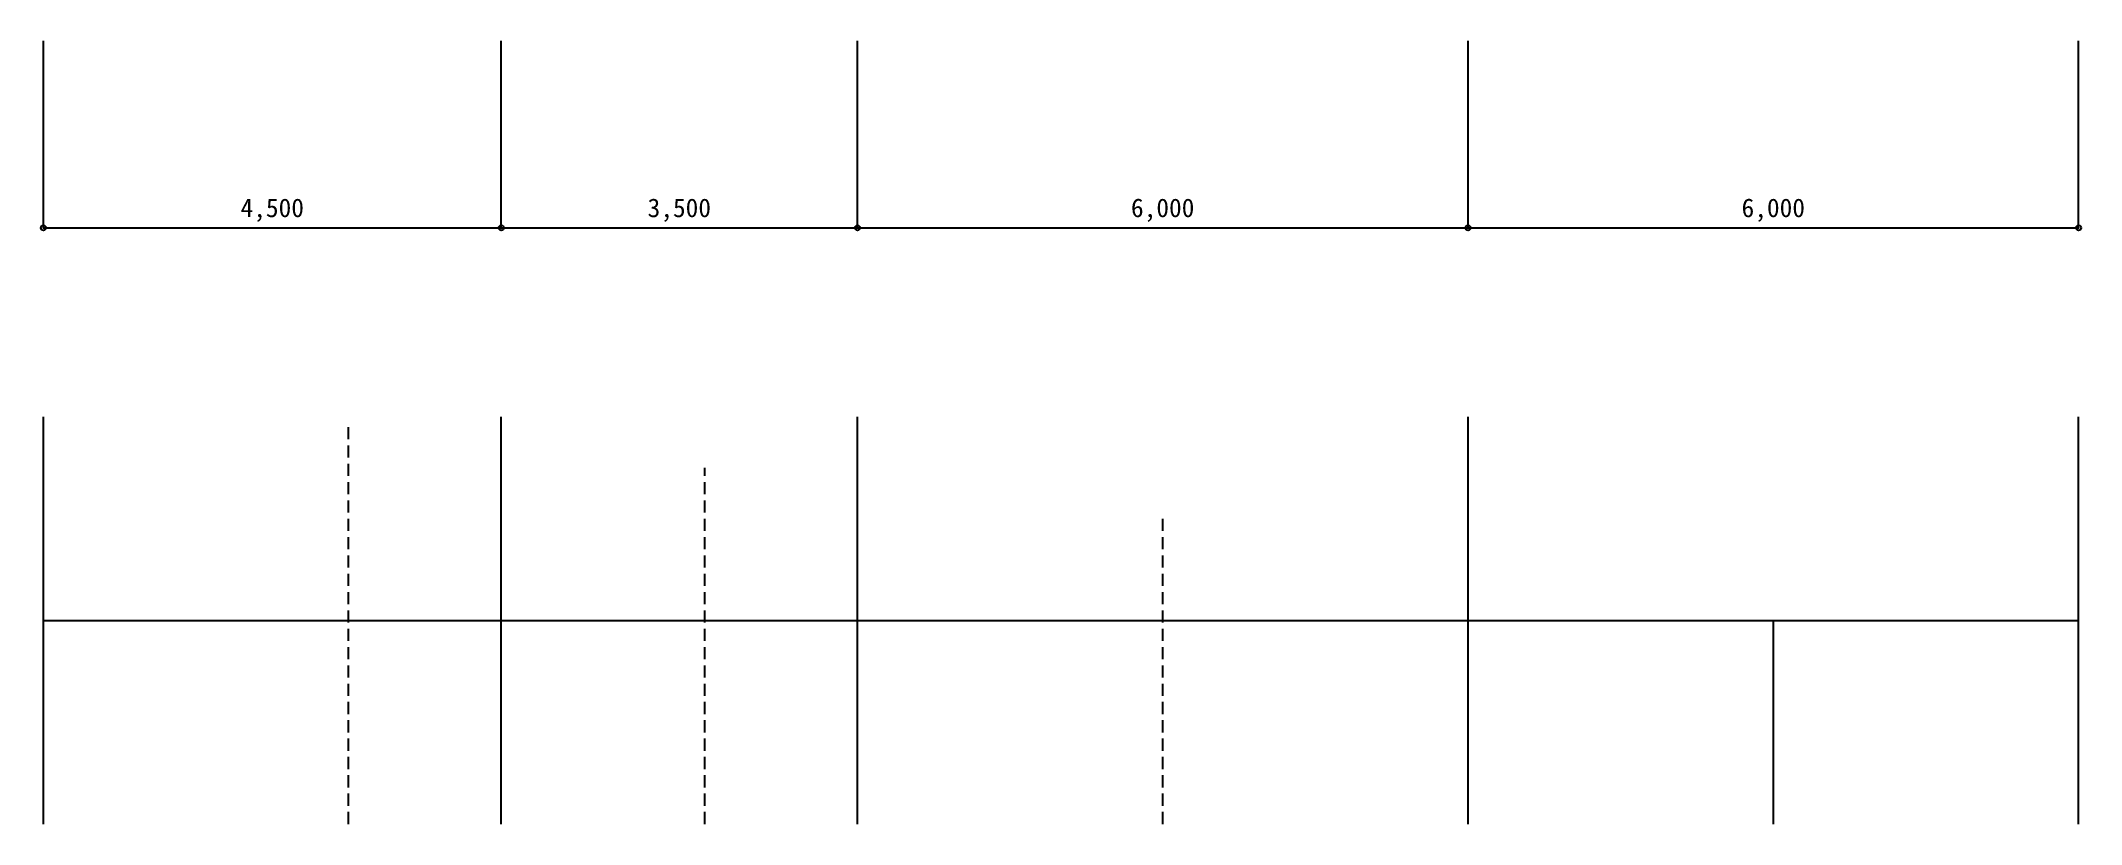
# Model space of a CAD drawing. Units: millimetres at full size, sheet at 1:100. Extents: x -10025 to 10025, y -2000 to 5694.
import ezdxf
from ezdxf.enums import TextEntityAlignment as Align

# ---------------------------------------------------------------- set-up
doc = ezdxf.new("R2010")
doc.units = ezdxf.units.MM
doc.header["$LTSCALE"] = 100
doc.header["$PDMODE"] = 32
doc.header["$PDSIZE"] = 50
doc.linetypes.add('DASHED1', pattern=[1.8, 1.2, -0.6])
doc.layers.add('0-0', color=4, linetype='Continuous')
doc.styles.add('ＭＳ ゴシック', font='')
doc.styles.get('ＭＳ ゴシック').set_extended_font_data('MS Gothic')

msp = doc.modelspace()

# ---------------------------------------------------------------- linework, layer by layer
at = {"layer": '0-0'}
for p, q in [((-10000, 3857.1), (-10000, 5693.9)), ((-5500, 3857.1), (-5500, 5693.9)), ((-2000, 3857.1), (-2000, 5693.9)), ((4000, 3857.1), (4000, 5693.9)), ((10000, 3857.1), (10000, 5693.9)), ((-10000, 3857.1), (-5500, 3857.1)), ((-10000, 3857.1), (-5500, 3857.1)), ((-5500, 3857.1), (-2000, 3857.1)), ((-2000, 3857.1), (4000, 3857.1)), ((4000, 3857.1), (10000, 3857.1))]:
    msp.add_line(p, q, dxfattribs=at)
at = {"layer": '0-0', "color": 7}
for p, q in [((-10000, -2000), (-10000, 2000)), ((-5500, -2000), (-5500, 2000)), ((-2000, -2000), (-2000, 2000)), ((4000, -2000), (4000, 2000)), ((10000, -2000), (10000, 2000)), ((-10000, 0), (10000, 0)), ((7000, -2000), (7000, 0))]:
    msp.add_line(p, q, dxfattribs=at)
at = {"layer": '0-0', "color": 7, "linetype": 'DASHED1'}
for p, q in [((-7000, -2000), (-7000, 1900)), ((-3500, -2000), (-3500, 1500)), ((1000, -2000), (1000, 1000))]:
    msp.add_line(p, q, dxfattribs=at)
at = {"layer": '0-0'}
for p in [(-10000, 3857.1), (-5500, 3857.1), (-2000, 3857.1), (4000, 3857.1), (10000, 3857.1)]:
    msp.add_point(p, dxfattribs=at)

# ---------------------------------------------------------------- texts
at = {"layer": '0-0', "style": 'ＭＳ ゴシック'}
for s, p in [('4,500', (-8062.5, 3907.1)), ('4,500', (-8062.5, 3907.1)), ('3,500', (-4062.5, 3907.1)), ('6,000', (687.5, 3907.1)), ('6,000', (6687.5, 3907.1))]:
    msp.add_text(s, height=183.3, dxfattribs=at).set_placement(p, align=Align.BOTTOM_LEFT)

doc.saveas('drawing.dxf')
